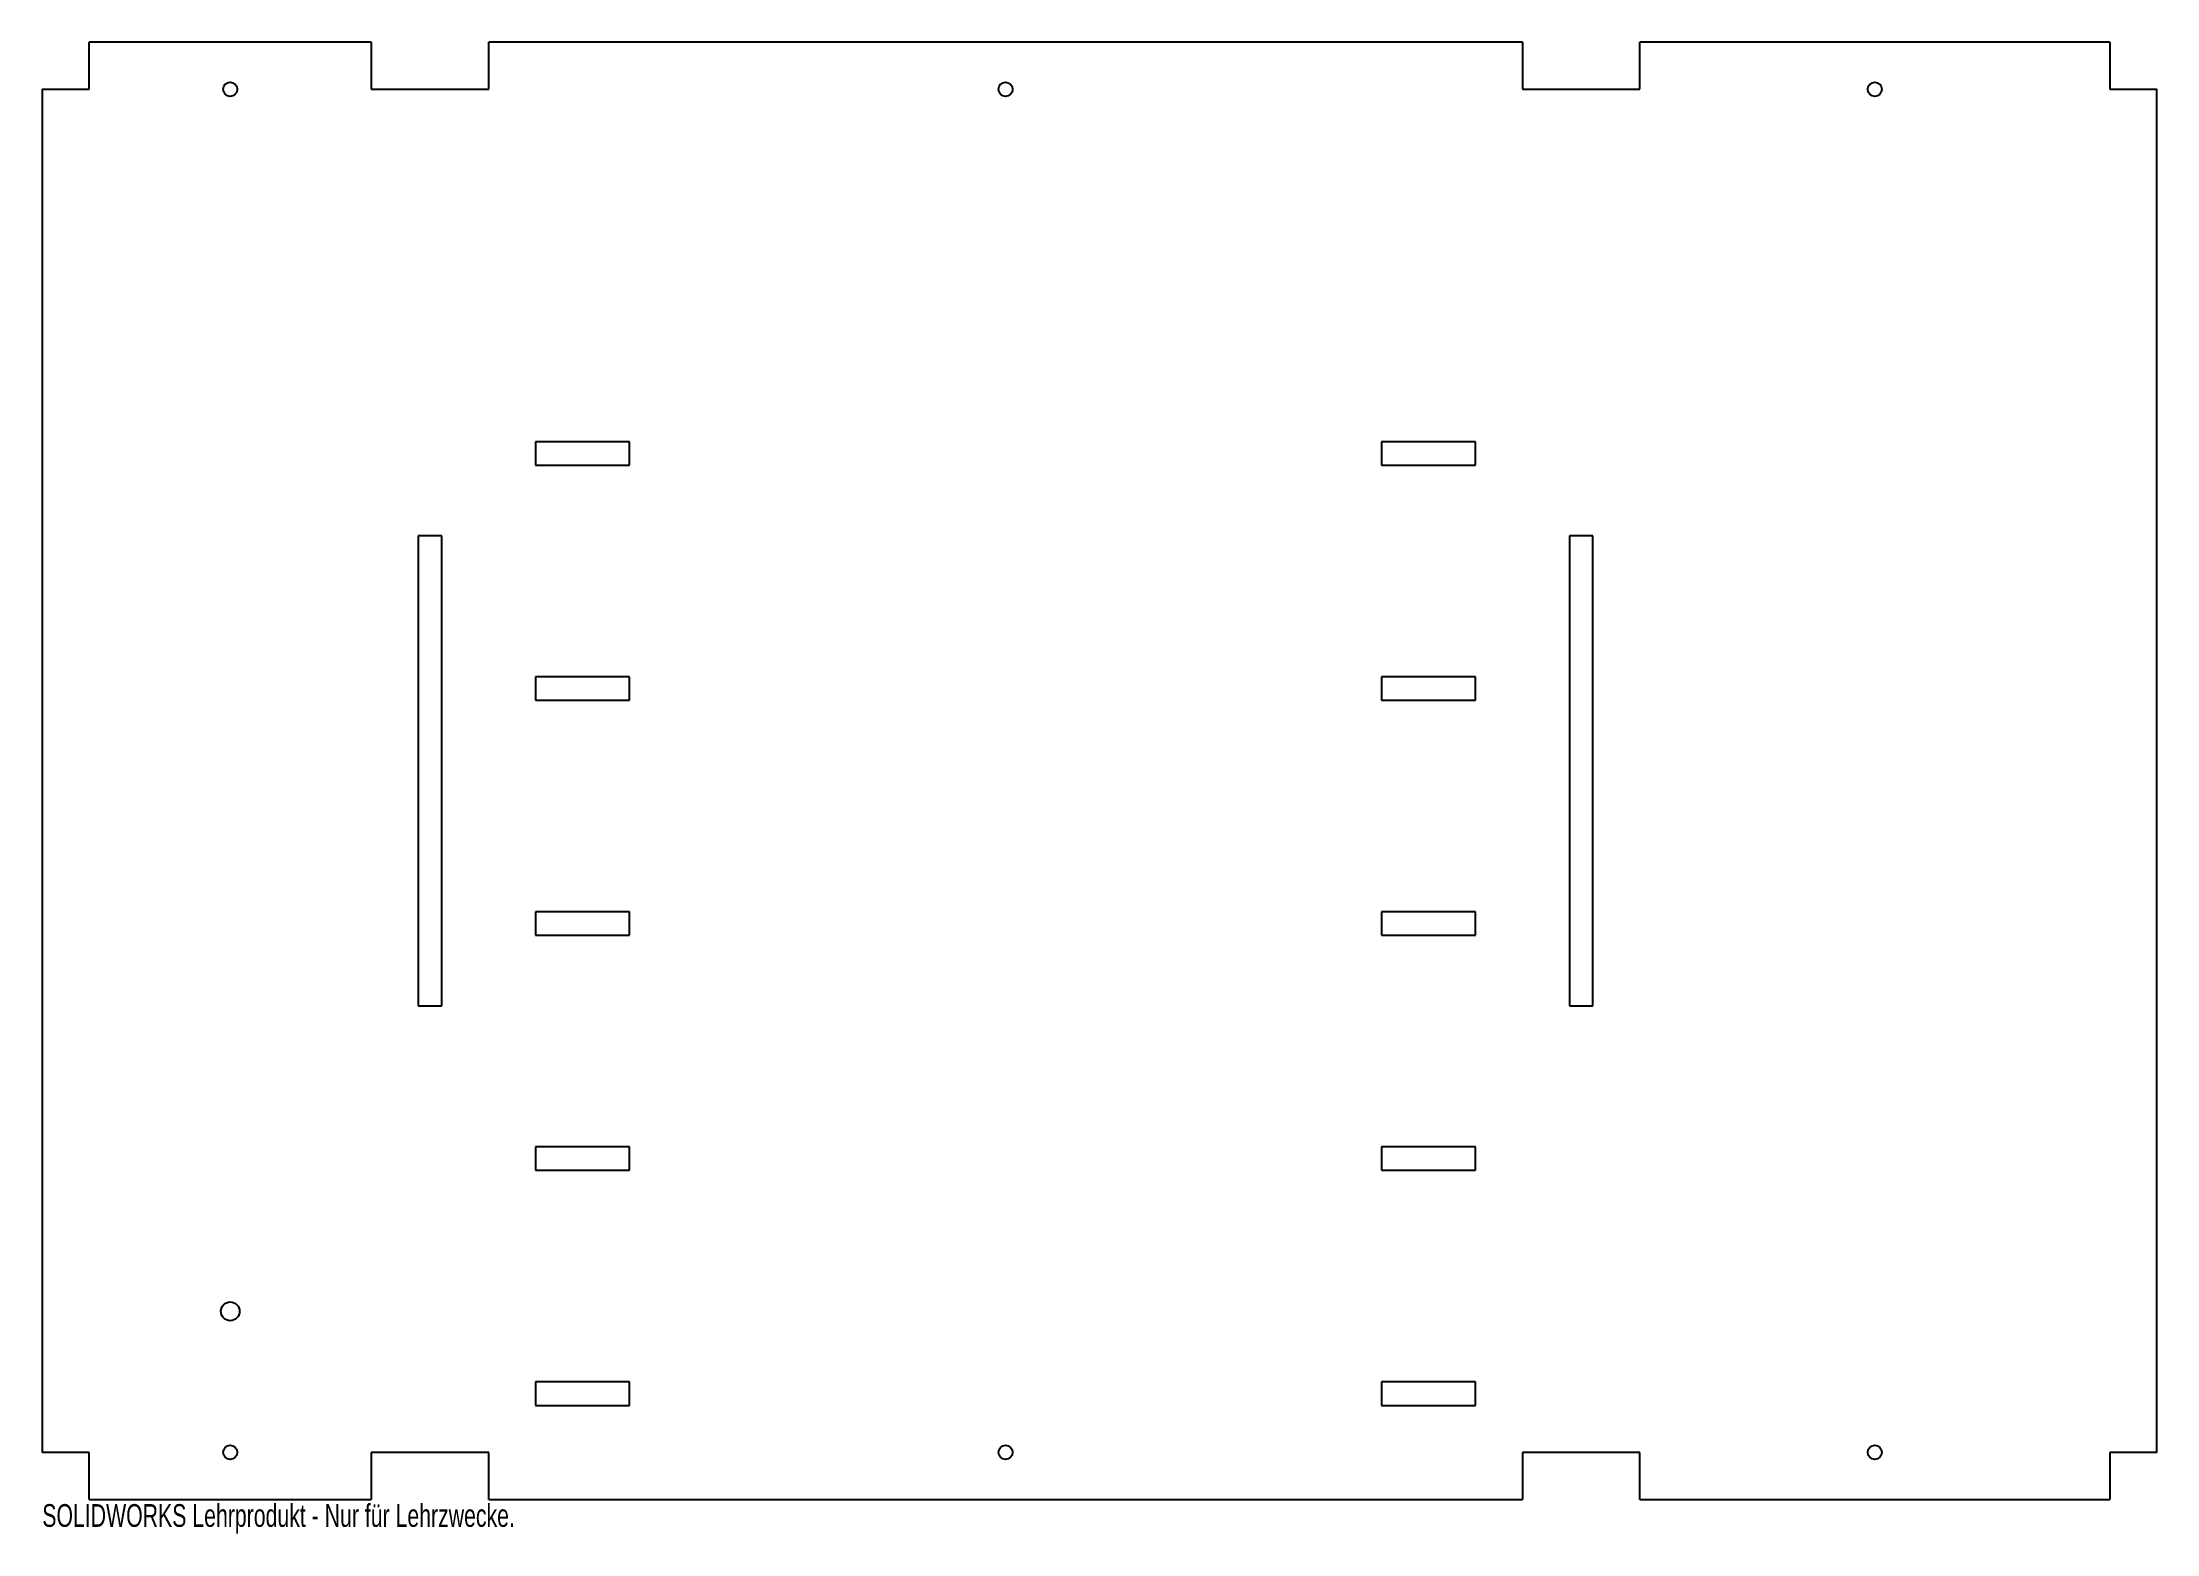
# Model space of a CAD drawing. Header units: millimetres. Extents: x 0 to 450, y -317 to 0.
import ezdxf

# ---------------------------------------------------------------- set-up
doc = ezdxf.new("R2010")
doc.units = ezdxf.units.MM
doc.styles.add('SLDTEXTSTYLE0', font='TXT', dxfattribs={"width": 0.7})

msp = doc.modelspace()

# ---------------------------------------------------------------- linework, layer by layer
at = {"color": 7, "linetype": 'Continuous', "lineweight": 25}
for p, q in [((10, -10), (10, 0)), ((70, 0), (10, 0)), ((70, 0), (70, -10)), ((95, -10), (95, 0)), ((315, 0), (95, 0)), ((315, 0), (315, -10)), ((340, -10), (340, 0)), ((440, 0), (340, 0)), ((440, 0), (440, -10)), ((0, -10), (10, -10)), ((0, -10), (0, -300)), ((70, -10), (95, -10)), ((315, -10), (340, -10)), ((440, -10), (450, -10)), ((450, -300), (450, -10)), ((105, -85), (105, -90)), ((125, -85), (105, -85)), ((125, -90), (125, -85)), ((305, -85), (285, -85)), ((285, -85), (285, -90)), ((305, -90), (305, -85)), ((105, -90), (125, -90)), ((285, -90), (305, -90)), ((85, -105), (80, -105)), ((80, -105), (80, -205)), ((85, -205), (85, -105)), ((330, -105), (325, -105)), ((325, -105), (325, -205)), ((330, -205), (330, -105)), ((125, -135), (105, -135)), ((105, -135), (105, -140)), ((125, -140), (125, -135)), ((305, -135), (285, -135)), ((285, -135), (285, -140)), ((305, -140), (305, -135)), ((105, -140), (125, -140)), ((285, -140), (305, -140)), ((125, -185), (105, -185)), ((105, -185), (105, -190)), ((125, -190), (125, -185)), ((305, -185), (285, -185)), ((285, -185), (285, -190)), ((305, -190), (305, -185)), ((105, -190), (125, -190)), ((285, -190), (305, -190)), ((80, -205), (85, -205)), ((325, -205), (330, -205)), ((105, -235), (105, -240)), ((125, -235), (105, -235)), ((125, -240), (125, -235)), ((305, -235), (285, -235)), ((285, -235), (285, -240)), ((305, -240), (305, -235)), ((105, -240), (125, -240)), ((285, -240), (305, -240)), ((125, -285), (105, -285)), ((105, -285), (105, -290)), ((125, -290), (125, -285)), ((305, -285), (285, -285)), ((285, -285), (285, -290)), ((305, -290), (305, -285)), ((105, -290), (125, -290)), ((285, -290), (305, -290)), ((10, -300), (0, -300)), ((10, -310), (10, -300)), ((95, -300), (70, -300)), ((70, -300), (70, -310)), ((95, -310), (95, -300)), ((340, -300), (315, -300)), ((315, -300), (315, -310)), ((340, -310), (340, -300)), ((450, -300), (440, -300)), ((440, -300), (440, -310)), ((10, -310), (70, -310)), ((95, -310), (315, -310)), ((340, -310), (440, -310))]:
    msp.add_line(p, q, dxfattribs=at)
for centre, radius in [((40, -10), 1.5), ((205, -10), 1.5), ((390, -10), 1.5), ((40, -270), 2), ((40, -300), 1.5), ((205, -300), 1.5), ((390, -300), 1.5)]:
    msp.add_circle(centre, radius, dxfattribs=at)

# ---------------------------------------------------------------- texts
at = {"color": 7, "linetype": 'Continuous', "insert": (0, -311.02), "char_height": 4.8336, "attachment_point": 1, "style": 'SLDTEXTSTYLE0'}
msp.add_mtext('SOLIDWORKS Lehrprodukt - Nur für Lehrzwecke.', dxfattribs=at)

doc.saveas('drawing.dxf')
